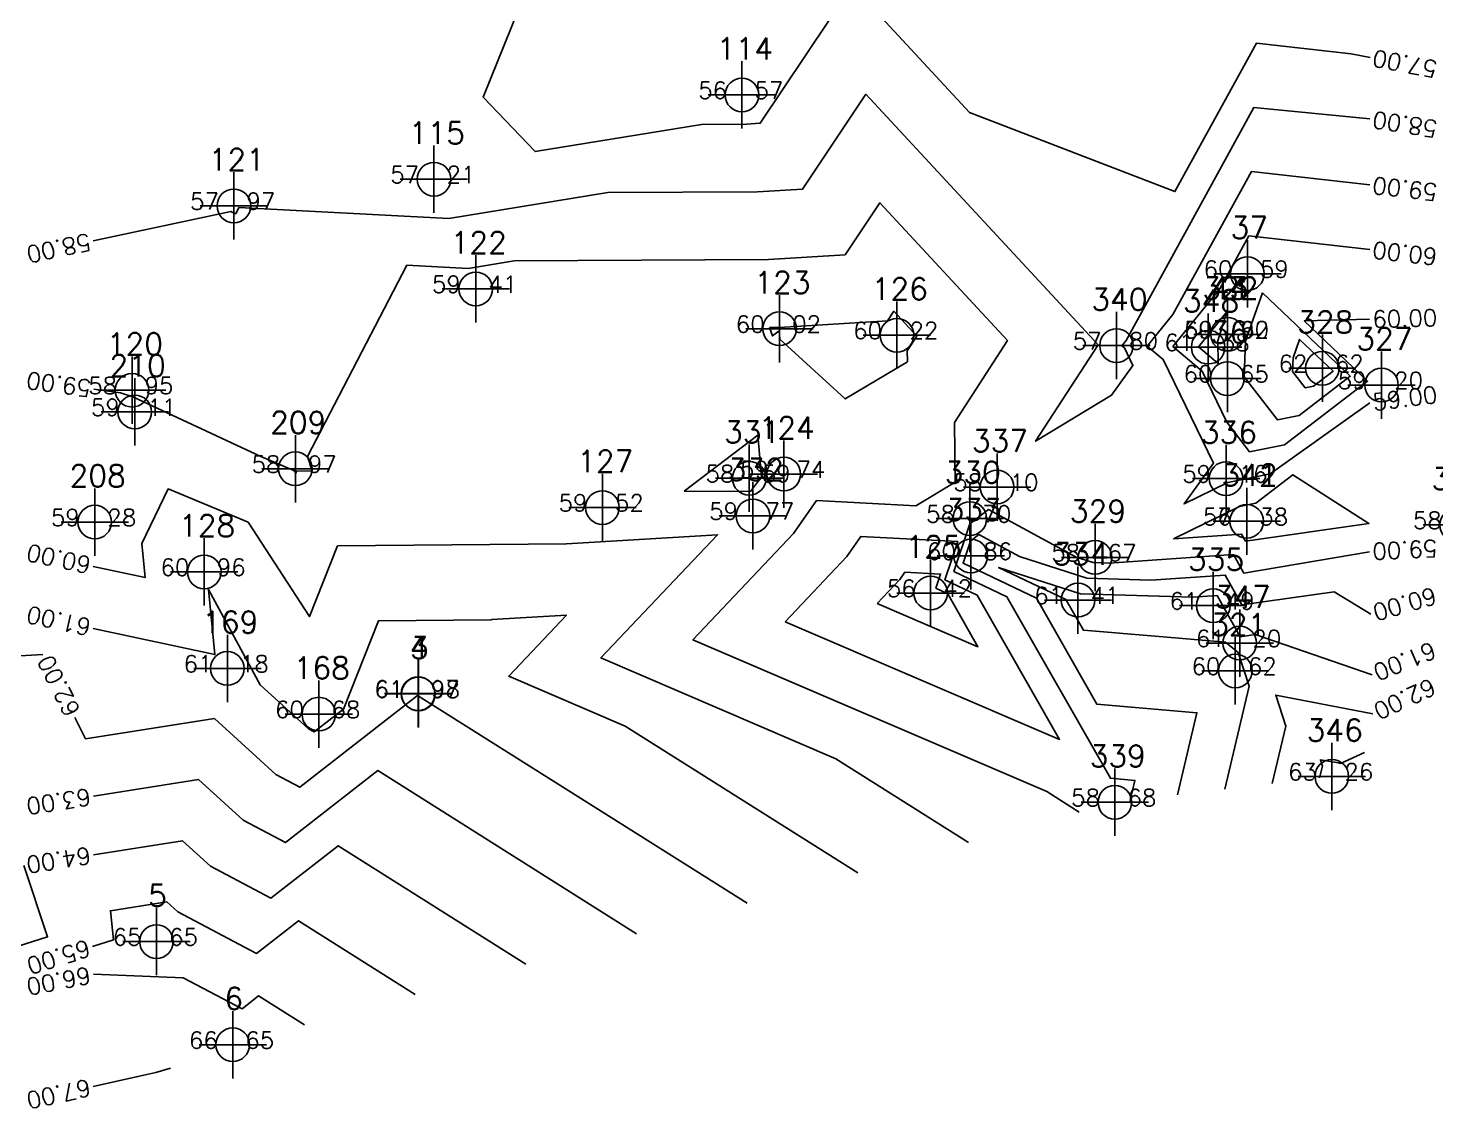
# Model space of a CAD drawing. Header units: millimetres. Extents: x 1412621 to 1412799, y 4931530 to 4931669.
# Drawn here: x 1412703.09 to 1412744.92, y 4931551.13 to 4931583.21 of the extents above; entities that cross this region are included whole.
import ezdxf
from ezdxf.enums import TextEntityAlignment as Align

# ---------------------------------------------------------------- set-up
doc = ezdxf.new("R2010")
doc.units = ezdxf.units.MM
doc.header["$PDMODE"] = 34
doc.header["$PDSIZE"] = 1
for name, color, linetype in [('CIVIL', 50, 'Continuous'), ('CIVIL-DRAW', 80, 'Continuous'), ('CIVIL-NONAME', 130, 'Continuous'), ('CIVIL-TEXT', 240, 'Continuous'), ('CIVIL-Z', 50, 'Continuous'), ('Tcontours0', 7, 'Continuous'), ('Tcontours1', 7, 'Continuous')]:
    doc.layers.add(name, color=color, linetype=linetype)
doc.styles.add('CIVILCADMAIN', font='TXT.SHX')
doc.styles.get("Standard").update_dxf_attribs({"font": 'arial.ttf'})

# ---------------------------------------------------------------- blocks, each defined once
blk = doc.blocks.new('CIVIL-ZZ')
at = {"layer": 'CIVIL-DRAW'}
blk.add_point((0, 0), dxfattribs=at)
at = {"layer": 'CIVIL-NONAME'}
blk.add_attdef('NAME', text='', height=1.8, dxfattribs=at).set_placement((0, 2.1), align=Align.CENTER)
at = {"layer": 'CIVIL-TEXT', "flags": 8}
blk.add_attdef('TEXT', text='', height=2, dxfattribs=at).set_placement((0.2, -3.3), align=Align.CENTER)
at = {"layer": 'CIVIL-Z'}
blk.add_attdef('Z1', text='', height=1.6, dxfattribs=at).set_placement((-0.75, -0.225), align=Align.RIGHT)
blk.add_attdef('Z2', (0.75, -0.225), '', height=1.6, dxfattribs=at)

msp = doc.modelspace()

# ---------------------------------------------------------------- linework, layer by layer
at = {"layer": 'Tcontours0'}
for points in [[(1412742.957, 4931576.632), (1412739.366, 4931577.036), (1412738.5, 4931575.459), (1412737.108, 4931573.747)], [(1412725.123, 4931574.315), (1412725.413, 4931574.316), (1412728.629, 4931574.515), (1412728.816, 4931574.795), (1412729.499, 4931574.057), (1412729.215, 4931573.617), (1412729.22, 4931573.298), (1412727.367, 4931572.193), (1412725.428, 4931573.968), (1412725.406, 4931574.214), (1412725.208, 4931574.064), (1412725.123, 4931574.315)], [(1412737.108, 4931573.747), (1412737.977, 4931573.02), (1412738.711, 4931571.503), (1412739.385, 4931570.623), (1412740.427, 4931570.831), (1412742.894, 4931572.72), (1412741.01, 4931574.509), (1412742.95, 4931574.557)], [(1412705.026, 4931567.215), (1412706.564, 4931566.883), (1412706.465, 4931567.897), (1412707.252, 4931569.517), (1412709.629, 4931568.529), (1412711.451, 4931565.723), (1412712.284, 4931567.821), (1412719.083, 4931567.881), (1412719.089, 4931567.883), (1412723.577, 4931568.157), (1412720.109, 4931564.493), (1412727.094, 4931561.495), (1412731.033, 4931559.01)], [(1412737.246, 4931560.428), (1412737.824, 4931562.868), (1412734.852, 4931563.117), (1412733.052, 4931566.272), (1412730.871, 4931567.312), (1412731.091, 4931567.965), (1412731.345, 4931568.161), (1412732.548, 4931567.507), (1412734.549, 4931566.863), (1412736.455, 4931566.804), (1412738.666, 4931566.955), (1412739.16, 4931566.069), (1412741.9, 4931566.463), (1412742.992, 4931565.8)], [(1412705.001, 4931555.923), (1412705.631, 4931556.123), (1412705.535, 4931556.984), (1412707.211, 4931557.246), (1412707.536, 4931556.95), (1412709.878, 4931555.716), (1412711.121, 4931556.684), (1412714.596, 4931554.492)]]:
    msp.add_lwpolyline(points, dxfattribs=at)
at = {"layer": 'Tcontours1'}
for points in [[(1412705.021, 4931586.228), (1412706.331, 4931585.078), (1412711.887, 4931585.371), (1412715.8, 4931587.971), (1412715.994, 4931587.933), (1412716.723, 4931587.008), (1412717.712, 4931586.452), (1412718.316, 4931585.383), (1412716.608, 4931581.161), (1412718.154, 4931579.541), (1412723.105, 4931580.35), (1412724.441, 4931580.357), (1412724.845, 4931580.382), (1412727.574, 4931584.472), (1412731.067, 4931580.702), (1412737.169, 4931578.353), (1412739.589, 4931582.762), (1412742.404, 4931582.445), (1412742.968, 4931582.341)], [(1412705.027, 4931576.886), (1412709.111, 4931577.76), (1412709.259, 4931577.694), (1412709.354, 4931577.877), (1412715.597, 4931577.549), (1412720.32, 4931578.321), (1412724.765, 4931578.344), (1412726.106, 4931578.426), (1412727.988, 4931581.246), (1412734.885, 4931573.802), (1412733.03, 4931570.932), (1412735.284, 4931572.307), (1412735.918, 4931573.186), (1412735.667, 4931573.706), (1412735.586, 4931573.773), (1412735.715, 4931573.931), (1412739.515, 4931580.853), (1412742.962, 4931580.509)], [(1412742.958, 4931572.077), (1412739.998, 4931569.963), (1412738.742, 4931569.712), (1412737.441, 4931569.073), (1412738.312, 4931570.28), (1412736.822, 4931573.363), (1412736.347, 4931573.76), (1412737.108, 4931574.695), (1412739.44, 4931578.945), (1412742.957, 4931578.549)], [(1412705.041, 4931572.481), (1412705.831, 4931572.375), (1412706.204, 4931572.249), (1412710.009, 4931570.477), (1412710.99, 4931570.069), (1412711.043, 4931569.987), (1412711.067, 4931570.048), (1412711.529, 4931570.052), (1412711.397, 4931570.479), (1412714.346, 4931576.163), (1412716.162, 4931576.068), (1412717.535, 4931576.292), (1412725.089, 4931576.33), (1412727.368, 4931576.471), (1412728.402, 4931578.021), (1412732.192, 4931573.929), (1412730.617, 4931571.492), (1412730.643, 4931569.719), (1412729.468, 4931569.019), (1412726.518, 4931569.17), (1412725.836, 4931568.191), (1412722.846, 4931565.032), (1412733.359, 4931560.521), (1412734.321, 4931559.914)], [(1412739.23, 4931572.851), (1412739.269, 4931573.917), (1412739.772, 4931575.342), (1412742.38, 4931572.867), (1412740.856, 4931571.699), (1412740.212, 4931571.571), (1412739.23, 4931572.851)], [(1412737.869, 4931573.734), (1412738.453, 4931573.246), (1412738.443, 4931573.918), (1412738.715, 4931574.774), (1412737.869, 4931573.734)], [(1412740.664, 4931573.007), (1412740.679, 4931573.414), (1412740.871, 4931573.957), (1412741.866, 4931573.013), (1412741.284, 4931572.567), (1412741.039, 4931572.518), (1412740.664, 4931573.007)], [(1412722.585, 4931569.448), (1412724.557, 4931569.441), (1412724.887, 4931569.878), (1412724.779, 4931571.116), (1412722.585, 4931569.448)], [(1412737.126, 4931568.035), (1412739.151, 4931568.174), (1412739.268, 4931567.964), (1412742.934, 4931568.491), (1412740.673, 4931569.94), (1412739.569, 4931569.095), (1412739.087, 4931568.999), (1412737.126, 4931568.035)], [(1412735.838, 4931560.26), (1412735.979, 4931560.856), (1412735.253, 4931560.917), (1412732.174, 4931566.314), (1412730.602, 4931567.064), (1412731.078, 4931568.479), (1412731.627, 4931568.903), (1412734.234, 4931567.487), (1412734.734, 4931567.326), (1412735.21, 4931567.311), (1412738.909, 4931567.565), (1412739.214, 4931567.016), (1412742.951, 4931567.652)], [(1412664.869, 4931568.4), (1412670.129, 4931564.835), (1412671.827, 4931562.633), (1412671.968, 4931562.571), (1412678.966, 4931559.484), (1412680.213, 4931558.977), (1412680.362, 4931559.111), (1412681.454, 4931560.524), (1412682.355, 4931560.322), (1412683.199, 4931560.635), (1412684.285, 4931560.989), (1412686.356, 4931561.629), (1412688.76, 4931561.531), (1412691.051, 4931562.127), (1412692.765, 4931562.341), (1412698.261, 4931564.316), (1412699.638, 4931564.4), (1412700.815, 4931564.44), (1412703.526, 4931564.6)], [(1412725.583, 4931565.572), (1412733.741, 4931562.071), (1412731.296, 4931566.357), (1412730.333, 4931566.816), (1412730.717, 4931567.958), (1412727.832, 4931568.106), (1412727.414, 4931567.506), (1412725.583, 4931565.572)], [(1412728.321, 4931566.111), (1412731.315, 4931564.826), (1412730.417, 4931566.399), (1412730.064, 4931566.568), (1412730.205, 4931566.987), (1412729.146, 4931567.041), (1412728.993, 4931566.821), (1412728.321, 4931566.111)], [(1412738.653, 4931560.596), (1412739.379, 4931563.655), (1412739.05, 4931564.655), (1412738.674, 4931564.964), (1412736.696, 4931565.129), (1412734.451, 4931565.317), (1412733.931, 4931566.229), (1412731.93, 4931567.184), (1412734.363, 4931566.4), (1412737.7, 4931566.296), (1412738.424, 4931566.346), (1412739.106, 4931565.122), (1412739.557, 4931565.187), (1412743.028, 4931563.996)], [(1412705.026, 4931565.373), (1412708.638, 4931564.594), (1412708.448, 4931566.529), (1412709.989, 4931563.693), (1412711.418, 4931562.389), (1412711.592, 4931562.297), (1412712.458, 4931562.972), (1412712.461, 4931562.975), (1412713.5, 4931565.594), (1412716.848, 4931565.623), (1412716.868, 4931565.632), (1412719.088, 4931565.767), (1412717.372, 4931563.954), (1412720.83, 4931562.47), (1412727.746, 4931558.107)], [(1412704.474, 4931562.726), (1412704.793, 4931562.093), (1412708.625, 4931562.693), (1412710.448, 4931561.029), (1412711.163, 4931560.652), (1412714.666, 4931563.38), (1412724.458, 4931557.203)], [(1412740.061, 4931560.764), (1412740.465, 4931562.468), (1412740.162, 4931563.391), (1412743.047, 4931562.832)], [(1412664.91, 4931561.85), (1412667.577, 4931560.316), (1412671.44, 4931557.83), (1412676.348, 4931555.749), (1412677.401, 4931554.76), (1412680.407, 4931554.876), (1412682.367, 4931557.371), (1412682.98, 4931558.166), (1412685.689, 4931557.558), (1412687.111, 4931557.238), (1412690.493, 4931557.37), (1412690.968, 4931557.493), (1412691.042, 4931557.503), (1412691.525, 4931557.676), (1412691.637, 4931557.479), (1412691.482, 4931557.235), (1412692.299, 4931555.24), (1412699.862, 4931555.001), (1412703.67, 4931556.212), (1412702.963, 4931558.323)], [(1412741.469, 4931560.932), (1412741.552, 4931561.28), (1412741.49, 4931561.469), (1412742.029, 4931561.374), (1412742.093, 4931561.361), (1412742.802, 4931561.689)], [(1412705.037, 4931560.39), (1412708.154, 4931560.878), (1412709.477, 4931559.669), (1412710.735, 4931559.007), (1412713.485, 4931561.148), (1412721.171, 4931556.299)], [(1412705.037, 4931558.648), (1412707.682, 4931559.062), (1412708.507, 4931558.31), (1412710.306, 4931557.361), (1412712.303, 4931558.916), (1412717.883, 4931555.396)], [(1412705.031, 4931555.094), (1412707.698, 4931554.993), (1412709.45, 4931554.071), (1412709.939, 4931554.452), (1412711.308, 4931553.588)], [(1412705.025, 4931551.761), (1412706.353, 4931552.053), (1412706.882, 4931552.176), (1412707.317, 4931552.308)]]:
    msp.add_lwpolyline(points, dxfattribs=at)

# ---------------------------------------------------------------- block references
at = {"layer": 'CIVIL'}
ref = msp.add_blockref('CIVIL-ZZ', (1412724.302, 4931581.223, 56.57), dxfattribs=dict(at, xscale=0.5, yscale=0.5))
ref.add_attrib('Z2', '57', (1412724.677, 4931581.111, 56.57), dxfattribs={"layer": 'CIVIL-Z', "height": 0.5, "style": 'CIVILCADMAIN'})
ref.add_attrib('Z1', '56', (1412723.002, 4931581.111, 56.57), dxfattribs={"layer": 'CIVIL-Z', "height": 0.5, "style": 'CIVILCADMAIN'})
ref.add_attrib('NAME', '114', (1412723.552, 4931582.273, 56.57), dxfattribs={"layer": 'CIVIL-NONAME', "height": 0.65, "style": 'CIVILCADMAIN'})
ref = msp.add_blockref('CIVIL-ZZ', (1412715.151, 4931578.72, 57.21), dxfattribs=dict(at, xscale=0.5, yscale=0.5))
ref.add_attrib('Z2', '21', (1412715.526, 4931578.607, 57.21), dxfattribs={"layer": 'CIVIL-Z', "height": 0.5, "style": 'CIVILCADMAIN'})
ref.add_attrib('Z1', '57', (1412713.851, 4931578.607, 57.21), dxfattribs={"layer": 'CIVIL-Z', "height": 0.5, "style": 'CIVILCADMAIN'})
ref.add_attrib('NAME', '115', (1412714.401, 4931579.77, 57.21), dxfattribs={"layer": 'CIVIL-NONAME', "height": 0.65, "style": 'CIVILCADMAIN'})
ref = msp.add_blockref('CIVIL-ZZ', (1412709.204, 4931577.928, 57.97), dxfattribs=dict(at, xscale=0.5, yscale=0.5))
ref.add_attrib('Z2', '97', (1412709.579, 4931577.815, 57.97), dxfattribs={"layer": 'CIVIL-Z', "height": 0.5, "style": 'CIVILCADMAIN'})
ref.add_attrib('Z1', '57', (1412707.904, 4931577.815, 57.97), dxfattribs={"layer": 'CIVIL-Z', "height": 0.5, "style": 'CIVILCADMAIN'})
ref.add_attrib('NAME', '121', (1412708.454, 4931578.978, 57.97), dxfattribs={"layer": 'CIVIL-NONAME', "height": 0.65, "style": 'CIVILCADMAIN'})
ref = msp.add_blockref('CIVIL-ZZ', (1412739.322, 4931575.91, 60.59), dxfattribs=dict(at, xscale=0.5, yscale=0.5))
ref.add_attrib('Z2', '59', (1412739.697, 4931575.798, 60.59), dxfattribs={"layer": 'CIVIL-Z', "height": 0.5, "style": 'CIVILCADMAIN'})
ref.add_attrib('Z1', '60', (1412738.022, 4931575.798, 60.59), dxfattribs={"layer": 'CIVIL-Z', "height": 0.5, "style": 'CIVILCADMAIN'})
ref.add_attrib('NAME', '37', (1412738.822, 4931576.96, 60.59), dxfattribs={"layer": 'CIVIL-NONAME', "height": 0.65, "style": 'CIVILCADMAIN'})
ref = msp.add_blockref('CIVIL-ZZ', (1412716.393, 4931575.46, 59.41), dxfattribs=dict(at, xscale=0.5, yscale=0.5))
ref.add_attrib('Z2', '41', (1412716.768, 4931575.348, 59.41), dxfattribs={"layer": 'CIVIL-Z', "height": 0.5, "style": 'CIVILCADMAIN'})
ref.add_attrib('Z1', '59', (1412715.093, 4931575.348, 59.41), dxfattribs={"layer": 'CIVIL-Z', "height": 0.5, "style": 'CIVILCADMAIN'})
ref.add_attrib('NAME', '122', (1412715.643, 4931576.51, 59.41), dxfattribs={"layer": 'CIVIL-NONAME', "height": 0.65, "style": 'CIVILCADMAIN'})
ref = msp.add_blockref('CIVIL-ZZ', (1412725.419, 4931574.276, 60.02), dxfattribs=dict(at, xscale=0.5, yscale=0.5))
ref.add_attrib('Z2', '02', (1412725.794, 4931574.163, 60.02), dxfattribs={"layer": 'CIVIL-Z', "height": 0.5, "style": 'CIVILCADMAIN'})
ref.add_attrib('Z1', '60', (1412724.119, 4931574.163, 60.02), dxfattribs={"layer": 'CIVIL-Z', "height": 0.5, "style": 'CIVILCADMAIN'})
ref.add_attrib('NAME', '123', (1412724.669, 4931575.326, 60.02), dxfattribs={"layer": 'CIVIL-NONAME', "height": 0.65, "style": 'CIVILCADMAIN'})
ref = msp.add_blockref('CIVIL-ZZ', (1412728.907, 4931574.085, 60.22), dxfattribs=dict(at, xscale=0.5, yscale=0.5))
ref.add_attrib('Z2', '22', (1412729.282, 4931573.973, 60.22), dxfattribs={"layer": 'CIVIL-Z', "height": 0.5, "style": 'CIVILCADMAIN'})
ref.add_attrib('Z1', '60', (1412727.607, 4931573.973, 60.22), dxfattribs={"layer": 'CIVIL-Z', "height": 0.5, "style": 'CIVILCADMAIN'})
ref.add_attrib('NAME', '126', (1412728.157, 4931575.135, 60.22), dxfattribs={"layer": 'CIVIL-NONAME', "height": 0.65, "style": 'CIVILCADMAIN'})
ref = msp.add_blockref('CIVIL-ZZ', (1412738.733, 4931574.108, 59.917), dxfattribs=dict(at, xscale=0.5, yscale=0.5))
ref.add_attrib('Z2', '92', (1412739.108, 4931573.996, 59.917), dxfattribs={"layer": 'CIVIL-Z', "height": 0.5, "style": 'CIVILCADMAIN'})
ref.add_attrib('Z1', '59', (1412737.433, 4931573.996, 59.917), dxfattribs={"layer": 'CIVIL-Z', "height": 0.5, "style": 'CIVILCADMAIN'})
ref.add_attrib('NAME', '322', (1412737.983, 4931575.158, 59.917), dxfattribs={"layer": 'CIVIL-NONAME', "height": 0.65, "style": 'CIVILCADMAIN'})
ref = msp.add_blockref('CIVIL-ZZ', (1412738.733, 4931574.108, 60.62), dxfattribs=dict(at, xscale=0.5, yscale=0.5))
ref.add_attrib('Z2', '62', (1412739.108, 4931573.996, 60.62), dxfattribs={"layer": 'CIVIL-Z', "height": 0.5, "style": 'CIVILCADMAIN'})
ref.add_attrib('Z1', '60', (1412737.433, 4931573.996, 60.62), dxfattribs={"layer": 'CIVIL-Z', "height": 0.5, "style": 'CIVILCADMAIN'})
ref.add_attrib('NAME', '43', (1412738.233, 4931575.158, 60.62), dxfattribs={"layer": 'CIVIL-NONAME', "height": 0.65, "style": 'CIVILCADMAIN'})
ref = msp.add_blockref('CIVIL-ZZ', (1412738.733, 4931574.108, 60.6), dxfattribs=dict(at, xscale=0.5, yscale=0.5))
ref.add_attrib('Z2', '60', (1412739.108, 4931573.996, 60.6), dxfattribs={"layer": 'CIVIL-Z', "height": 0.5, "style": 'CIVILCADMAIN'})
ref.add_attrib('Z1', '60', (1412737.433, 4931573.996, 60.6), dxfattribs={"layer": 'CIVIL-Z', "height": 0.5, "style": 'CIVILCADMAIN'})
ref.add_attrib('NAME', '44', (1412738.233, 4931575.158, 60.6), dxfattribs={"layer": 'CIVIL-NONAME', "height": 0.65, "style": 'CIVILCADMAIN'})
ref = msp.add_blockref('CIVIL-ZZ', (1412735.432, 4931573.776, 57.797), dxfattribs=dict(at, xscale=0.5, yscale=0.5))
ref.add_attrib('Z2', '80', (1412735.807, 4931573.663, 57.797), dxfattribs={"layer": 'CIVIL-Z', "height": 0.5, "style": 'CIVILCADMAIN'})
ref.add_attrib('Z1', '57', (1412734.132, 4931573.663, 57.797), dxfattribs={"layer": 'CIVIL-Z', "height": 0.5, "style": 'CIVILCADMAIN'})
ref.add_attrib('NAME', '340', (1412734.682, 4931574.826, 57.797), dxfattribs={"layer": 'CIVIL-NONAME', "height": 0.65, "style": 'CIVILCADMAIN'})
ref = msp.add_blockref('CIVIL-ZZ', (1412738.156, 4931573.729, 61.377), dxfattribs=dict(at, xscale=0.5, yscale=0.5))
ref.add_attrib('Z2', '38', (1412738.531, 4931573.616, 61.377), dxfattribs={"layer": 'CIVIL-Z', "height": 0.5, "style": 'CIVILCADMAIN'})
ref.add_attrib('Z1', '61', (1412736.856, 4931573.616, 61.377), dxfattribs={"layer": 'CIVIL-Z', "height": 0.5, "style": 'CIVILCADMAIN'})
ref.add_attrib('NAME', '348', (1412737.406, 4931574.779, 61.377), dxfattribs={"layer": 'CIVIL-NONAME', "height": 0.65, "style": 'CIVILCADMAIN'})
ref = msp.add_blockref('CIVIL-ZZ', (1412738.728, 4931572.797, 60.65), dxfattribs=dict(at, xscale=0.5, yscale=0.5))
ref.add_attrib('Z2', '65', (1412739.103, 4931572.685, 60.65), dxfattribs={"layer": 'CIVIL-Z', "height": 0.5, "style": 'CIVILCADMAIN'})
ref.add_attrib('Z1', '60', (1412737.428, 4931572.685, 60.65), dxfattribs={"layer": 'CIVIL-Z', "height": 0.5, "style": 'CIVILCADMAIN'})
ref.add_attrib('NAME', '36', (1412738.228, 4931573.847, 60.65), dxfattribs={"layer": 'CIVIL-NONAME', "height": 0.65, "style": 'CIVILCADMAIN'})
ref = msp.add_blockref('CIVIL-ZZ', (1412741.549, 4931573.103, 62.617), dxfattribs=dict(at, xscale=0.5, yscale=0.5))
ref.add_attrib('Z2', '62', (1412741.924, 4931572.991, 62.617), dxfattribs={"layer": 'CIVIL-Z', "height": 0.5, "style": 'CIVILCADMAIN'})
ref.add_attrib('Z1', '62', (1412740.249, 4931572.991, 62.617), dxfattribs={"layer": 'CIVIL-Z', "height": 0.5, "style": 'CIVILCADMAIN'})
ref.add_attrib('NAME', '328', (1412740.799, 4931574.153, 62.617), dxfattribs={"layer": 'CIVIL-NONAME', "height": 0.65, "style": 'CIVILCADMAIN'})
ref = msp.add_blockref('CIVIL-ZZ', (1412706.178, 4931572.451, 58.95), dxfattribs=dict(at, xscale=0.5, yscale=0.5))
ref.add_attrib('Z2', '95', (1412706.553, 4931572.338, 58.95), dxfattribs={"layer": 'CIVIL-Z', "height": 0.5, "style": 'CIVILCADMAIN'})
ref.add_attrib('Z1', '58', (1412704.878, 4931572.338, 58.95), dxfattribs={"layer": 'CIVIL-Z', "height": 0.5, "style": 'CIVILCADMAIN'})
ref.add_attrib('NAME', '120', (1412705.428, 4931573.501, 58.95), dxfattribs={"layer": 'CIVIL-NONAME', "height": 0.65, "style": 'CIVILCADMAIN'})
ref = msp.add_blockref('CIVIL-ZZ', (1412743.307, 4931572.603, 59.197), dxfattribs=dict(at, xscale=0.5, yscale=0.5))
ref.add_attrib('Z2', '20', (1412743.682, 4931572.491, 59.197), dxfattribs={"layer": 'CIVIL-Z', "height": 0.5, "style": 'CIVILCADMAIN'})
ref.add_attrib('Z1', '59', (1412742.007, 4931572.491, 59.197), dxfattribs={"layer": 'CIVIL-Z', "height": 0.5, "style": 'CIVILCADMAIN'})
ref.add_attrib('NAME', '327', (1412742.557, 4931573.653, 59.197), dxfattribs={"layer": 'CIVIL-NONAME', "height": 0.65, "style": 'CIVILCADMAIN'})
ref = msp.add_blockref('CIVIL-ZZ', (1412706.26, 4931571.804, 59.11), dxfattribs=dict(at, xscale=0.5, yscale=0.5))
ref.add_attrib('Z2', '11', (1412706.635, 4931571.691, 59.11), dxfattribs={"layer": 'CIVIL-Z', "height": 0.5, "style": 'CIVILCADMAIN'})
ref.add_attrib('Z1', '59', (1412704.96, 4931571.691, 59.11), dxfattribs={"layer": 'CIVIL-Z', "height": 0.5, "style": 'CIVILCADMAIN'})
ref.add_attrib('NAME', '210', (1412705.51, 4931572.854, 59.11), dxfattribs={"layer": 'CIVIL-NONAME', "height": 0.65, "style": 'CIVILCADMAIN'})
ref = msp.add_blockref('CIVIL-ZZ', (1412711.031, 4931570.115, 58.97), dxfattribs=dict(at, xscale=0.5, yscale=0.5))
ref.add_attrib('Z2', '97', (1412711.406, 4931570.003, 58.97), dxfattribs={"layer": 'CIVIL-Z', "height": 0.5, "style": 'CIVILCADMAIN'})
ref.add_attrib('Z1', '58', (1412709.731, 4931570.003, 58.97), dxfattribs={"layer": 'CIVIL-Z', "height": 0.5, "style": 'CIVILCADMAIN'})
ref.add_attrib('NAME', '209', (1412710.281, 4931571.165, 58.97), dxfattribs={"layer": 'CIVIL-NONAME', "height": 0.65, "style": 'CIVILCADMAIN'})
ref = msp.add_blockref('CIVIL-ZZ', (1412724.519, 4931569.833, 58.586), dxfattribs=dict(at, xscale=0.5, yscale=0.5))
ref.add_attrib('Z2', '59', (1412724.894, 4931569.72, 58.586), dxfattribs={"layer": 'CIVIL-Z', "height": 0.5, "style": 'CIVILCADMAIN'})
ref.add_attrib('Z1', '58', (1412723.219, 4931569.72, 58.586), dxfattribs={"layer": 'CIVIL-Z', "height": 0.5, "style": 'CIVILCADMAIN'})
ref.add_attrib('NAME', '331', (1412723.769, 4931570.883, 58.586), dxfattribs={"layer": 'CIVIL-NONAME', "height": 0.65, "style": 'CIVILCADMAIN'})
ref = msp.add_blockref('CIVIL-ZZ', (1412725.546, 4931569.958, 59.74), dxfattribs=dict(at, xscale=0.5, yscale=0.5))
ref.add_attrib('Z2', '74', (1412725.921, 4931569.845, 59.74), dxfattribs={"layer": 'CIVIL-Z', "height": 0.5, "style": 'CIVILCADMAIN'})
ref.add_attrib('Z1', '59', (1412724.246, 4931569.845, 59.74), dxfattribs={"layer": 'CIVIL-Z', "height": 0.5, "style": 'CIVILCADMAIN'})
ref.add_attrib('NAME', '124', (1412724.796, 4931571.008, 59.74), dxfattribs={"layer": 'CIVIL-NONAME', "height": 0.65, "style": 'CIVILCADMAIN'})
ref = msp.add_blockref('CIVIL-ZZ', (1412738.688, 4931569.824, 59.157), dxfattribs=dict(at, xscale=0.5, yscale=0.5))
ref.add_attrib('Z2', '16', (1412739.063, 4931569.712, 59.157), dxfattribs={"layer": 'CIVIL-Z', "height": 0.5, "style": 'CIVILCADMAIN'})
ref.add_attrib('Z1', '59', (1412737.388, 4931569.712, 59.157), dxfattribs={"layer": 'CIVIL-Z', "height": 0.5, "style": 'CIVILCADMAIN'})
ref.add_attrib('NAME', '336', (1412737.938, 4931570.874, 59.157), dxfattribs={"layer": 'CIVIL-NONAME', "height": 0.65, "style": 'CIVILCADMAIN'})
ref = msp.add_blockref('CIVIL-ZZ', (1412731.883, 4931569.573, 58.097), dxfattribs=dict(at, xscale=0.5, yscale=0.5))
ref.add_attrib('Z2', '10', (1412732.258, 4931569.461, 58.097), dxfattribs={"layer": 'CIVIL-Z', "height": 0.5, "style": 'CIVILCADMAIN'})
ref.add_attrib('Z1', '58', (1412730.583, 4931569.461, 58.097), dxfattribs={"layer": 'CIVIL-Z', "height": 0.5, "style": 'CIVILCADMAIN'})
ref.add_attrib('NAME', '337', (1412731.133, 4931570.623, 58.097), dxfattribs={"layer": 'CIVIL-NONAME', "height": 0.65, "style": 'CIVILCADMAIN'})
ref = msp.add_blockref('CIVIL-ZZ', (1412720.156, 4931568.964, 59.52), dxfattribs=dict(at, xscale=0.5, yscale=0.5))
ref.add_attrib('Z2', '52', (1412720.531, 4931568.851, 59.52), dxfattribs={"layer": 'CIVIL-Z', "height": 0.5, "style": 'CIVILCADMAIN'})
ref.add_attrib('Z1', '59', (1412718.856, 4931568.851, 59.52), dxfattribs={"layer": 'CIVIL-Z', "height": 0.5, "style": 'CIVILCADMAIN'})
ref.add_attrib('NAME', '127', (1412719.406, 4931570.014, 59.52), dxfattribs={"layer": 'CIVIL-NONAME', "height": 0.65, "style": 'CIVILCADMAIN'})
ref = msp.add_blockref('CIVIL-ZZ', (1412705.071, 4931568.531, 59.28), dxfattribs=dict(at, xscale=0.5, yscale=0.5))
ref.add_attrib('Z2', '28', (1412705.446, 4931568.418, 59.28), dxfattribs={"layer": 'CIVIL-Z', "height": 0.5, "style": 'CIVILCADMAIN'})
ref.add_attrib('Z1', '59', (1412703.771, 4931568.418, 59.28), dxfattribs={"layer": 'CIVIL-Z', "height": 0.5, "style": 'CIVILCADMAIN'})
ref.add_attrib('NAME', '208', (1412704.321, 4931569.581, 59.28), dxfattribs={"layer": 'CIVIL-NONAME', "height": 0.65, "style": 'CIVILCADMAIN'})
ref = msp.add_blockref('CIVIL-ZZ', (1412724.627, 4931568.716, 59.766), dxfattribs=dict(at, xscale=0.5, yscale=0.5))
ref.add_attrib('Z2', '77', (1412725.002, 4931568.604, 59.766), dxfattribs={"layer": 'CIVIL-Z', "height": 0.5, "style": 'CIVILCADMAIN'})
ref.add_attrib('Z1', '59', (1412723.327, 4931568.604, 59.766), dxfattribs={"layer": 'CIVIL-Z', "height": 0.5, "style": 'CIVILCADMAIN'})
ref.add_attrib('NAME', '332', (1412723.877, 4931569.766, 59.766), dxfattribs={"layer": 'CIVIL-NONAME', "height": 0.65, "style": 'CIVILCADMAIN'})
ref = msp.add_blockref('CIVIL-ZZ', (1412731.074, 4931568.635, 58.697), dxfattribs=dict(at, xscale=0.5, yscale=0.5))
ref.add_attrib('Z2', '70', (1412731.449, 4931568.522, 58.697), dxfattribs={"layer": 'CIVIL-Z', "height": 0.5, "style": 'CIVILCADMAIN'})
ref.add_attrib('Z1', '58', (1412729.774, 4931568.522, 58.697), dxfattribs={"layer": 'CIVIL-Z', "height": 0.5, "style": 'CIVILCADMAIN'})
ref.add_attrib('NAME', '330', (1412730.324, 4931569.685, 58.697), dxfattribs={"layer": 'CIVIL-NONAME', "height": 0.65, "style": 'CIVILCADMAIN'})
ref = msp.add_blockref('CIVIL-ZZ', (1412739.302, 4931568.554, 57.377), dxfattribs=dict(at, xscale=0.5, yscale=0.5))
ref.add_attrib('Z2', '38', (1412739.677, 4931568.441, 57.377), dxfattribs={"layer": 'CIVIL-Z', "height": 0.5, "style": 'CIVILCADMAIN'})
ref.add_attrib('Z1', '57', (1412738.002, 4931568.441, 57.377), dxfattribs={"layer": 'CIVIL-Z', "height": 0.5, "style": 'CIVILCADMAIN'})
ref.add_attrib('NAME', '341', (1412738.552, 4931569.604, 57.377), dxfattribs={"layer": 'CIVIL-NONAME', "height": 0.65, "style": 'CIVILCADMAIN'})
ref = msp.add_blockref('CIVIL-ZZ', (1412739.302, 4931568.554, 56.377), dxfattribs=dict(at, xscale=0.5, yscale=0.5))
ref.add_attrib('Z2', '38', (1412739.677, 4931568.441, 56.377), dxfattribs={"layer": 'CIVIL-Z', "height": 0.5, "style": 'CIVILCADMAIN'})
ref.add_attrib('Z1', '56', (1412738.002, 4931568.441, 56.377), dxfattribs={"layer": 'CIVIL-Z', "height": 0.5, "style": 'CIVILCADMAIN'})
ref.add_attrib('NAME', '342', (1412738.552, 4931569.604, 56.377), dxfattribs={"layer": 'CIVIL-NONAME', "height": 0.65, "style": 'CIVILCADMAIN'})
ref = msp.add_blockref('CIVIL-ZZ', (1412745.54, 4931568.446, 58.447), dxfattribs=dict(at, xscale=0.5, yscale=0.5))
ref.add_attrib('Z2', '45', (1412745.915, 4931568.333, 58.447), dxfattribs={"layer": 'CIVIL-Z', "height": 0.5, "style": 'CIVILCADMAIN'})
ref.add_attrib('Z1', '58', (1412744.24, 4931568.333, 58.447), dxfattribs={"layer": 'CIVIL-Z', "height": 0.5, "style": 'CIVILCADMAIN'})
ref.add_attrib('NAME', '343', (1412744.79, 4931569.496, 58.447), dxfattribs={"layer": 'CIVIL-NONAME', "height": 0.65, "style": 'CIVILCADMAIN'})
ref = msp.add_blockref('CIVIL-ZZ', (1412731.102, 4931567.525, 60.857), dxfattribs=dict(at, xscale=0.5, yscale=0.5))
ref.add_attrib('Z2', '86', (1412731.477, 4931567.412, 60.857), dxfattribs={"layer": 'CIVIL-Z', "height": 0.5, "style": 'CIVILCADMAIN'})
ref.add_attrib('Z1', '60', (1412729.802, 4931567.412, 60.857), dxfattribs={"layer": 'CIVIL-Z', "height": 0.5, "style": 'CIVILCADMAIN'})
ref.add_attrib('NAME', '333', (1412730.352, 4931568.575, 60.857), dxfattribs={"layer": 'CIVIL-NONAME', "height": 0.65, "style": 'CIVILCADMAIN'})
ref = msp.add_blockref('CIVIL-ZZ', (1412734.796, 4931567.48, 58.667), dxfattribs=dict(at, xscale=0.5, yscale=0.5))
ref.add_attrib('Z2', '67', (1412735.171, 4931567.367, 58.667), dxfattribs={"layer": 'CIVIL-Z', "height": 0.5, "style": 'CIVILCADMAIN'})
ref.add_attrib('Z1', '58', (1412733.496, 4931567.367, 58.667), dxfattribs={"layer": 'CIVIL-Z', "height": 0.5, "style": 'CIVILCADMAIN'})
ref.add_attrib('NAME', '329', (1412734.046, 4931568.53, 58.667), dxfattribs={"layer": 'CIVIL-NONAME', "height": 0.65, "style": 'CIVILCADMAIN'})
ref = msp.add_blockref('CIVIL-ZZ', (1412708.323, 4931567.051, 60.96), dxfattribs=dict(at, xscale=0.5, yscale=0.5))
ref.add_attrib('Z2', '96', (1412708.698, 4931566.939, 60.96), dxfattribs={"layer": 'CIVIL-Z', "height": 0.5, "style": 'CIVILCADMAIN'})
ref.add_attrib('Z1', '60', (1412707.023, 4931566.939, 60.96), dxfattribs={"layer": 'CIVIL-Z', "height": 0.5, "style": 'CIVILCADMAIN'})
ref.add_attrib('NAME', '128', (1412707.573, 4931568.101, 60.96), dxfattribs={"layer": 'CIVIL-NONAME', "height": 0.65, "style": 'CIVILCADMAIN'})
ref = msp.add_blockref('CIVIL-ZZ', (1412729.908, 4931566.424, 56.42), dxfattribs=dict(at, xscale=0.5, yscale=0.5))
ref.add_attrib('Z2', '42', (1412730.283, 4931566.311, 56.42), dxfattribs={"layer": 'CIVIL-Z', "height": 0.5, "style": 'CIVILCADMAIN'})
ref.add_attrib('Z1', '56', (1412728.608, 4931566.311, 56.42), dxfattribs={"layer": 'CIVIL-Z', "height": 0.5, "style": 'CIVILCADMAIN'})
ref.add_attrib('NAME', '125', (1412729.158, 4931567.474, 56.42), dxfattribs={"layer": 'CIVIL-NONAME', "height": 0.65, "style": 'CIVILCADMAIN'})
ref = msp.add_blockref('CIVIL-ZZ', (1412734.288, 4931566.212, 61.407), dxfattribs=dict(at, xscale=0.5, yscale=0.5))
ref.add_attrib('Z2', '41', (1412734.663, 4931566.099, 61.407), dxfattribs={"layer": 'CIVIL-Z', "height": 0.5, "style": 'CIVILCADMAIN'})
ref.add_attrib('Z1', '61', (1412732.988, 4931566.099, 61.407), dxfattribs={"layer": 'CIVIL-Z', "height": 0.5, "style": 'CIVILCADMAIN'})
ref.add_attrib('NAME', '334', (1412733.538, 4931567.262, 61.407), dxfattribs={"layer": 'CIVIL-NONAME', "height": 0.65, "style": 'CIVILCADMAIN'})
ref = msp.add_blockref('CIVIL-ZZ', (1412738.306, 4931566.049, 61.487), dxfattribs=dict(at, xscale=0.5, yscale=0.5))
ref.add_attrib('Z2', '49', (1412738.681, 4931565.936, 61.487), dxfattribs={"layer": 'CIVIL-Z', "height": 0.5, "style": 'CIVILCADMAIN'})
ref.add_attrib('Z1', '61', (1412737.006, 4931565.936, 61.487), dxfattribs={"layer": 'CIVIL-Z', "height": 0.5, "style": 'CIVILCADMAIN'})
ref.add_attrib('NAME', '335', (1412737.556, 4931567.099, 61.487), dxfattribs={"layer": 'CIVIL-NONAME', "height": 0.65, "style": 'CIVILCADMAIN'})
ref = msp.add_blockref('CIVIL-ZZ', (1412739.095, 4931564.935, 61.197), dxfattribs=dict(at, xscale=0.5, yscale=0.5))
ref.add_attrib('Z2', '20', (1412739.47, 4931564.822, 61.197), dxfattribs={"layer": 'CIVIL-Z', "height": 0.5, "style": 'CIVILCADMAIN'})
ref.add_attrib('Z1', '61', (1412737.795, 4931564.822, 61.197), dxfattribs={"layer": 'CIVIL-Z', "height": 0.5, "style": 'CIVILCADMAIN'})
ref.add_attrib('NAME', '347', (1412738.345, 4931565.985, 61.197), dxfattribs={"layer": 'CIVIL-NONAME', "height": 0.65, "style": 'CIVILCADMAIN'})
ref = msp.add_blockref('CIVIL-ZZ', (1412709.011, 4931564.182, 61.18), dxfattribs=dict(at, xscale=0.5, yscale=0.5))
ref.add_attrib('Z2', '18', (1412709.386, 4931564.07, 61.18), dxfattribs={"layer": 'CIVIL-Z', "height": 0.5, "style": 'CIVILCADMAIN'})
ref.add_attrib('Z1', '61', (1412707.711, 4931564.07, 61.18), dxfattribs={"layer": 'CIVIL-Z', "height": 0.5, "style": 'CIVILCADMAIN'})
ref.add_attrib('NAME', '169', (1412708.261, 4931565.232, 61.18), dxfattribs={"layer": 'CIVIL-NONAME', "height": 0.65, "style": 'CIVILCADMAIN'})
ref = msp.add_blockref('CIVIL-ZZ', (1412738.963, 4931564.11, 60.617), dxfattribs=dict(at, xscale=0.5, yscale=0.5))
ref.add_attrib('Z2', '62', (1412739.338, 4931563.997, 60.617), dxfattribs={"layer": 'CIVIL-Z', "height": 0.5, "style": 'CIVILCADMAIN'})
ref.add_attrib('Z1', '60', (1412737.663, 4931563.997, 60.617), dxfattribs={"layer": 'CIVIL-Z', "height": 0.5, "style": 'CIVILCADMAIN'})
ref.add_attrib('NAME', '321', (1412738.213, 4931565.16, 60.617), dxfattribs={"layer": 'CIVIL-NONAME', "height": 0.65, "style": 'CIVILCADMAIN'})
ref = msp.add_blockref('CIVIL-ZZ', (1412714.68, 4931563.434, 61.97), dxfattribs=dict(at, xscale=0.5, yscale=0.5))
ref.add_attrib('Z2', '97', (1412715.055, 4931563.321, 61.97), dxfattribs={"layer": 'CIVIL-Z', "height": 0.5, "style": 'CIVILCADMAIN'})
ref.add_attrib('Z1', '61', (1412713.38, 4931563.321, 61.97), dxfattribs={"layer": 'CIVIL-Z', "height": 0.5, "style": 'CIVILCADMAIN'})
ref.add_attrib('NAME', '4', (1412714.43, 4931564.484, 61.97), dxfattribs={"layer": 'CIVIL-NONAME', "height": 0.65, "style": 'CIVILCADMAIN'})
ref = msp.add_blockref('CIVIL-ZZ', (1412714.69, 4931563.425, 61.98), dxfattribs=dict(at, xscale=0.5, yscale=0.5))
ref.add_attrib('Z2', '98', (1412715.065, 4931563.312, 61.98), dxfattribs={"layer": 'CIVIL-Z', "height": 0.5, "style": 'CIVILCADMAIN'})
ref.add_attrib('Z1', '61', (1412713.39, 4931563.312, 61.98), dxfattribs={"layer": 'CIVIL-Z', "height": 0.5, "style": 'CIVILCADMAIN'})
ref.add_attrib('NAME', '3', (1412714.44, 4931564.475, 61.98), dxfattribs={"layer": 'CIVIL-NONAME', "height": 0.65, "style": 'CIVILCADMAIN'})
ref = msp.add_blockref('CIVIL-ZZ', (1412711.729, 4931562.824, 60.68), dxfattribs=dict(at, xscale=0.5, yscale=0.5))
ref.add_attrib('Z2', '68', (1412712.104, 4931562.712, 60.68), dxfattribs={"layer": 'CIVIL-Z', "height": 0.5, "style": 'CIVILCADMAIN'})
ref.add_attrib('Z1', '60', (1412710.429, 4931562.712, 60.68), dxfattribs={"layer": 'CIVIL-Z', "height": 0.5, "style": 'CIVILCADMAIN'})
ref.add_attrib('NAME', '168', (1412710.979, 4931563.874, 60.68), dxfattribs={"layer": 'CIVIL-NONAME', "height": 0.65, "style": 'CIVILCADMAIN'})
ref = msp.add_blockref('CIVIL-ZZ', (1412741.831, 4931560.975, 63.257), dxfattribs=dict(at, xscale=0.5, yscale=0.5))
ref.add_attrib('Z2', '26', (1412742.206, 4931560.862, 63.257), dxfattribs={"layer": 'CIVIL-Z', "height": 0.5, "style": 'CIVILCADMAIN'})
ref.add_attrib('Z1', '63', (1412740.531, 4931560.862, 63.257), dxfattribs={"layer": 'CIVIL-Z', "height": 0.5, "style": 'CIVILCADMAIN'})
ref.add_attrib('NAME', '346', (1412741.081, 4931562.025, 63.257), dxfattribs={"layer": 'CIVIL-NONAME', "height": 0.65, "style": 'CIVILCADMAIN'})
ref = msp.add_blockref('CIVIL-ZZ', (1412735.383, 4931560.206, 58.677), dxfattribs=dict(at, xscale=0.5, yscale=0.5))
ref.add_attrib('Z2', '68', (1412735.758, 4931560.094, 58.677), dxfattribs={"layer": 'CIVIL-Z', "height": 0.5, "style": 'CIVILCADMAIN'})
ref.add_attrib('Z1', '58', (1412734.083, 4931560.094, 58.677), dxfattribs={"layer": 'CIVIL-Z', "height": 0.5, "style": 'CIVILCADMAIN'})
ref.add_attrib('NAME', '339', (1412734.633, 4931561.256, 58.677), dxfattribs={"layer": 'CIVIL-NONAME', "height": 0.65, "style": 'CIVILCADMAIN'})
ref = msp.add_blockref('CIVIL-ZZ', (1412706.905, 4931556.066, 65.65), dxfattribs=dict(at, xscale=0.5, yscale=0.5))
ref.add_attrib('Z2', '65', (1412707.28, 4931555.953, 65.65), dxfattribs={"layer": 'CIVIL-Z', "height": 0.5, "style": 'CIVILCADMAIN'})
ref.add_attrib('Z1', '65', (1412705.605, 4931555.953, 65.65), dxfattribs={"layer": 'CIVIL-Z', "height": 0.5, "style": 'CIVILCADMAIN'})
ref.add_attrib('NAME', '5', (1412706.655, 4931557.116, 65.65), dxfattribs={"layer": 'CIVIL-NONAME', "height": 0.65, "style": 'CIVILCADMAIN'})
ref = msp.add_blockref('CIVIL-ZZ', (1412709.171, 4931553.001, 66.65), dxfattribs=dict(at, xscale=0.5, yscale=0.5))
ref.add_attrib('Z2', '65', (1412709.546, 4931552.889, 66.65), dxfattribs={"layer": 'CIVIL-Z', "height": 0.5, "style": 'CIVILCADMAIN'})
ref.add_attrib('Z1', '66', (1412707.871, 4931552.889, 66.65), dxfattribs={"layer": 'CIVIL-Z', "height": 0.5, "style": 'CIVILCADMAIN'})
ref.add_attrib('NAME', '6', (1412708.921, 4931554.051, 66.65), dxfattribs={"layer": 'CIVIL-NONAME', "height": 0.65, "style": 'CIVILCADMAIN'})

# ---------------------------------------------------------------- texts
at = {"layer": 'Tcontours0', "style": 'CIVILCADMAIN'}
for s, rotation, p in [('60.00', 173.5747, (1412744, 4931576.514, 60)), ('60.00', 1.418, (1412744, 4931574.583, 60)), ('60.00', 167.8274, (1412704, 4931567.436, 60)), ('60.00', 196.2513, (1412744, 4931566.094, 60)), ('65.00', 197.638, (1412704, 4931555.605, 65))]:
    msp.add_text(s, height=0.5, rotation=rotation, dxfattribs=at).set_placement(p, align=Align.MIDDLE_CENTER)
at = {"layer": 'Tcontours1', "style": 'CIVILCADMAIN'}
for s, rotation, p in [('57.00', 169.5202, (1412744, 4931582.15, 57)), ('58.00', 171.196, (1412744, 4931580.348, 58)), ('59.00', 173.5747, (1412744, 4931578.431, 59)), ('58.00', 192.0813, (1412704, 4931576.666, 58)), ('59.00', 172.3579, (1412704, 4931572.621, 59)), ('59.00', 7.1911, (1412744, 4931572.209, 59)), ('59.00', 182.8946, (1412744, 4931567.705, 59)), ('61.00', 167.8274, (1412704, 4931565.594, 61)), ('61.00', 202.1966, (1412744, 4931564.393, 61)), ('62.00', 116.8199, (1412704, 4931563.663, 62)), ('62.00', 204.8741, (1412744, 4931563.273, 62)), ('63.00', 188.8983, (1412704, 4931560.227, 63)), ('64.00', 188.8983, (1412704, 4931558.485, 64)), ('66.00', 191.0214, (1412704, 4931554.893, 66)), ('67.00', 192.4026, (1412704, 4931551.536, 67))]:
    msp.add_text(s, height=0.5, rotation=rotation, dxfattribs=at).set_placement(p, align=Align.MIDDLE_CENTER)

doc.saveas('drawing.dxf')
